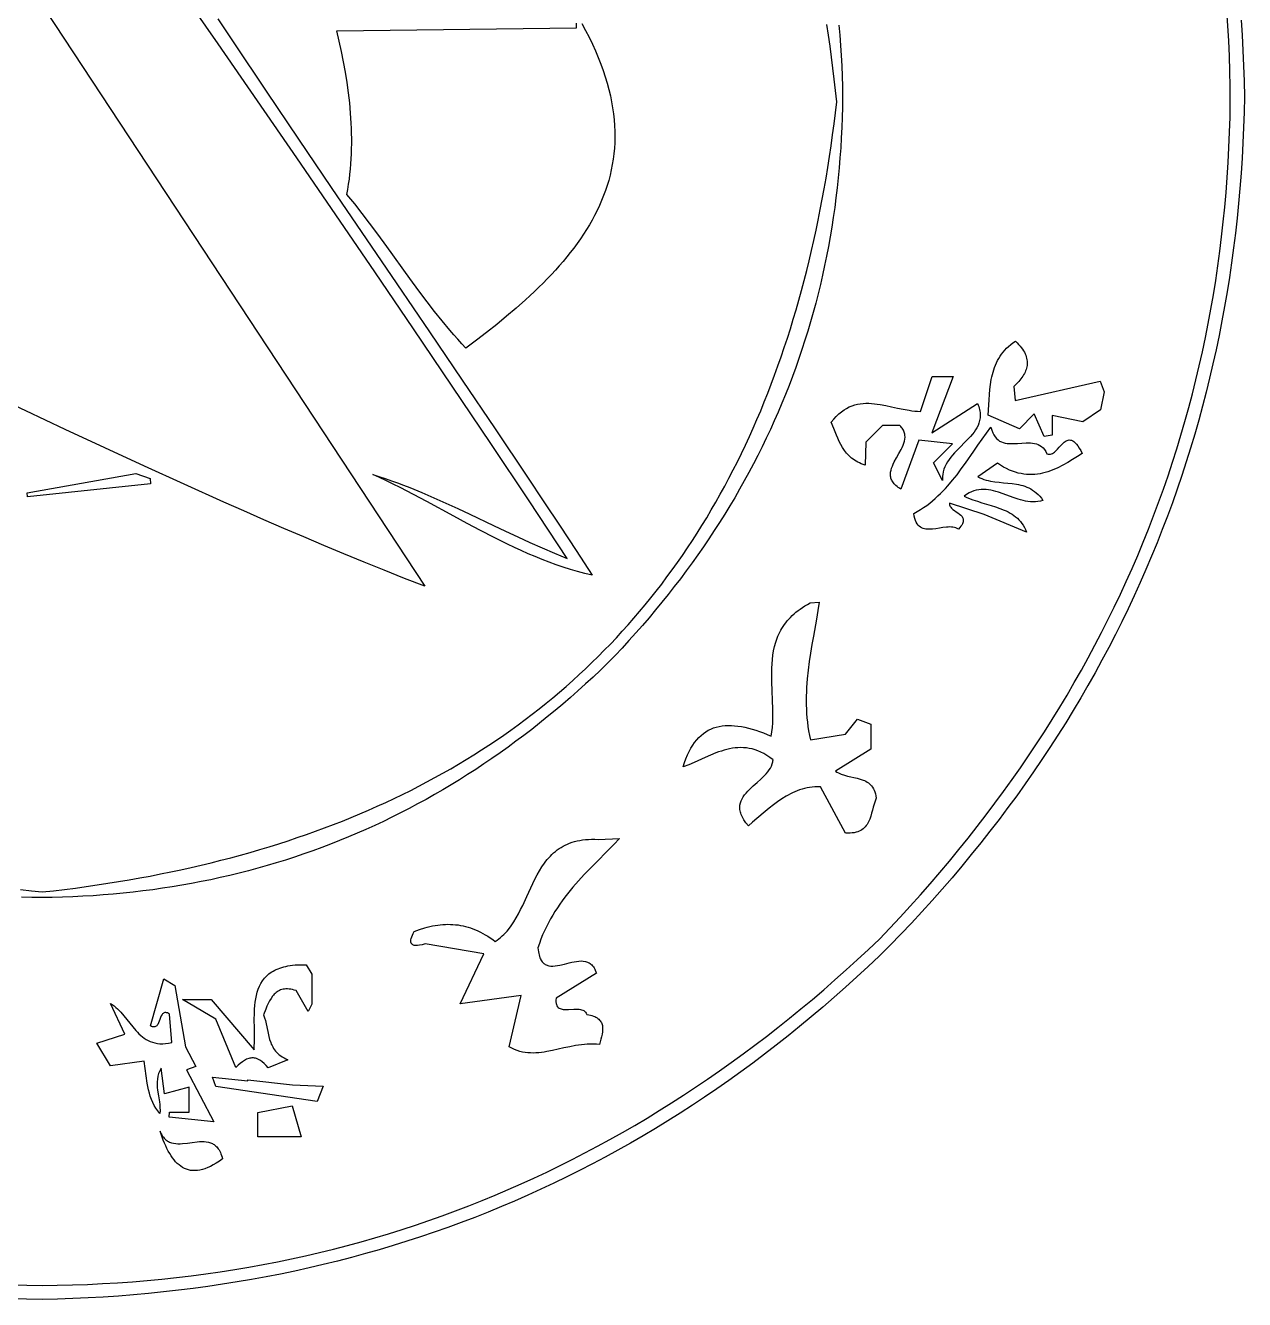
# Model space of a CAD drawing. Header units: metres. Extents: x 0 to 50, y -0.1 to 50.
# Drawn here: x 24.61 to 49.97, y -0.05 to 26.44 of the extents above; entities that cross this region are included whole.
import ezdxf

# ---------------------------------------------------------------- set-up
doc = ezdxf.new("R2010")
doc.units = ezdxf.units.M

msp = doc.modelspace()

# ---------------------------------------------------------------- linework, layer by layer
for points in [[(20.21224, 34.063352), (32.920104, 14.778537), (32.920104, 14.778537), (32.498139, 14.942919), (32.07724, 15.110023), (31.657352, 15.279711), (31.23842, 15.451845), (30.820387, 15.626285), (30.403198, 15.802892), (29.986798, 15.981529), (29.57113, 16.162056), (29.156138, 16.344334), (28.741768, 16.528224), (27.914669, 16.900288), (27.089386, 17.277136), (26.265474, 17.657659), (25.442488, 18.040746), (24.619981, 18.425288), (22.974625, 19.194293)], [(28.615328, 26.579569), (28.948732, 26.076913), (29.619349, 25.073399), (30.294245, 24.07164), (30.972462, 23.070871), (32.335025, 21.069227), (33.017453, 20.066816), (33.699369, 19.062324), (34.379812, 18.054981), (35.057825, 17.04402), (35.395621, 16.536942), (35.73245, 16.028673), (36.068192, 15.519115), (36.402728, 15.008172), (36.402728, 15.008172), (36.249627, 15.044588), (36.097894, 15.084772), (35.947461, 15.128533), (35.798256, 15.175682), (35.65021, 15.226031), (35.503253, 15.279389), (35.357316, 15.335567), (35.212327, 15.394375), (35.068218, 15.455625), (34.924919, 15.519126), (34.782359, 15.58469), (34.640469, 15.652126), (34.499179, 15.721246), (34.358418, 15.79186), (34.078208, 15.936811), (33.799278, 16.085465), (33.521071, 16.236306), (32.964585, 16.538485), (32.685189, 16.686792), (32.404277, 16.831224), (32.263079, 16.901513), (32.121292, 16.970265), (31.978848, 17.037291), (31.835675, 17.1024), (31.835675, 17.1024), (31.965524, 17.060928), (32.094614, 17.017686), (32.222999, 16.972766), (32.350731, 16.926263), (32.477864, 16.878268), (32.604453, 16.828875), (32.856207, 16.726265), (33.106424, 16.619177), (33.35553, 16.508353), (33.603954, 16.394536), (33.852125, 16.27847), (34.349418, 16.042563), (34.599397, 15.924209), (34.850835, 15.806579), (35.104161, 15.690415), (35.359802, 15.576461), (35.618188, 15.465461), (35.879746, 15.358157), (35.879746, 15.358157), (35.086797, 16.554002), (34.289794, 17.747512), (33.489026, 18.938884), (32.684787, 20.128315), (31.877366, 21.316002), (31.067056, 22.502142), (30.254148, 23.68693), (29.438932, 24.870564), (28.621702, 26.053241), (27.802747, 27.235156)], [(49.895161, 26.551177), (49.916363, 26.23484), (49.93416, 25.917079), (49.948555, 25.597896), (49.959547, 25.277292), (49.96714, 24.955267), (49.96714, 24.955267), (49.959807, 24.634445), (49.949045, 24.315065), (49.934855, 23.997125), (49.917236, 23.680625), (49.89619, 23.365565), (49.871717, 23.051944), (49.843817, 22.739763), (49.81249, 22.42902), (49.777737, 22.119715), (49.739558, 21.811849), (49.697953, 21.505421), (49.652923, 21.20043), (49.604468, 20.896876), (49.552588, 20.594759), (49.497283, 20.294079), (49.438555, 19.994834), (49.376403, 19.697026), (49.310827, 19.400653), (49.241828, 19.105715), (49.169407, 18.812212), (49.093563, 18.520143), (49.014297, 18.229509), (48.931609, 17.940308), (48.845499, 17.652541), (48.755969, 17.366207), (48.663017, 17.081306), (48.566645, 16.797838), (48.466853, 16.515801), (48.363641, 16.235197), (48.257009, 15.956024), (48.146958, 15.678282), (48.033488, 15.401971), (47.9166, 15.127091), (47.796293, 14.853641), (47.672568, 14.581621), (47.545426, 14.31103), (47.414866, 14.041868), (47.28089, 13.774136), (47.143496, 13.507832), (47.002687, 13.242956), (46.858461, 12.979508), (46.71082, 12.717488), (46.559763, 12.456895), (46.405291, 12.197729), (46.247405, 11.939989), (46.086104, 11.683676), (45.921389, 11.428788), (45.75326, 11.175327), (45.581718, 10.92329), (45.406763, 10.672678), (45.228394, 10.423491), (45.046614, 10.175729), (44.861421, 9.92939), (44.672816, 9.684475), (44.4808, 9.440983), (44.285373, 9.198914), (44.086535, 8.958267), (43.884286, 8.719043), (43.678627, 8.481241), (43.469558, 8.244861), (43.25708, 8.009902), (43.041192, 7.776364), (42.821896, 7.544246), (42.59919, 7.313549), (42.59919, 7.313549), (42.368726, 7.090357), (42.136819, 6.870623), (41.903472, 6.654345), (41.668684, 6.441521), (41.432455, 6.232152), (41.194787, 6.026234), (40.955679, 5.823768), (40.715132, 5.624751), (40.473147, 5.429183), (40.229723, 5.237063), (39.984861, 5.048389), (39.738561, 4.863161), (39.490824, 4.681376), (39.241651, 4.503033), (38.99104, 4.328133), (38.738994, 4.156672), (38.485512, 3.98865), (38.230595, 3.824067), (37.974242, 3.66292), (37.716456, 3.505208), (37.457234, 3.35093), (37.19658, 3.200086), (36.934491, 3.052673), (36.67097, 2.908691), (36.406016, 2.768138), (36.139629, 2.631013), (35.871811, 2.497316), (35.602561, 2.367043), (35.33188, 2.240196), (35.059769, 2.116771), (34.786226, 1.996769), (34.511254, 1.880188), (34.234852, 1.767026), (33.957021, 1.657283), (33.677761, 1.550957), (33.397073, 1.448047), (33.114956, 1.348552), (32.831412, 1.25247), (32.54644, 1.159801), (32.260042, 1.070543), (31.972216, 0.984694), (31.682965, 0.902255), (31.392288, 0.823223), (31.100185, 0.747598), (30.806657, 0.675377), (30.511704, 0.606561), (30.215327, 0.541147), (29.917527, 0.479135), (29.618302, 0.420523), (29.317655, 0.36531), (29.015584, 0.313495), (28.712091, 0.265076), (28.407177, 0.220053), (28.10084, 0.178424), (27.793082, 0.140188), (27.483904, 0.105344), (27.173304, 0.073891), (26.861285, 0.045827), (26.547846, 0.021151), (26.232987, -0.000138), (25.91671, -0.018042), (25.599014, -0.032561), (25.279899, -0.043696), (24.959367, -0.051449), (24.959367, -0.051449), (24.638241, -0.04486), (24.318573, -0.034799)], [(24.323528, 0.252715), (24.640249, 0.244518), (24.958456, 0.239848), (24.958456, 0.239848), (25.275458, 0.244233), (25.590978, 0.252187), (25.905019, 0.263704), (26.217585, 0.278776), (26.528677, 0.297398), (26.838299, 0.319562), (27.146452, 0.345262), (27.453141, 0.374492), (27.758367, 0.407244), (28.062133, 0.443513), (28.364442, 0.483291), (28.665297, 0.526572), (28.9647, 0.573349), (29.262654, 0.623616), (29.559161, 0.677367), (29.854225, 0.734593), (30.147848, 0.79529), (30.440032, 0.85945), (30.730781, 0.927066), (31.020097, 0.998133), (31.307983, 1.072643), (31.594441, 1.15059), (31.879475, 1.231967), (32.163086, 1.316768), (32.445278, 1.404985), (32.726054, 1.496614), (33.005415, 1.591645), (33.283365, 1.690074), (33.559906, 1.791894), (33.835041, 1.897097), (34.108773, 2.005678), (34.381105, 2.11763), (34.652038, 2.232945), (34.921577, 2.351619), (35.189723, 2.473643), (35.456479, 2.599011), (35.721848, 2.727717), (35.985832, 2.859754), (36.248435, 2.995115), (36.509659, 3.133794), (36.769506, 3.275784), (37.02798, 3.421079), (37.285083, 3.569672), (37.540817, 3.721557), (37.795186, 3.876726), (38.048193, 4.035173), (38.299839, 4.196892), (38.550127, 4.361875), (38.799061, 4.530117), (39.046643, 4.701611), (39.292875, 4.87635), (39.53776, 5.054327), (39.781302, 5.235536), (40.023502, 5.41997), (40.264364, 5.607623), (40.503889, 5.798488), (40.742082, 5.992559), (40.978943, 6.189828), (41.214477, 6.390289), (41.448686, 6.593936), (41.681573, 6.800762), (41.913139, 7.010761), (42.143389, 7.223925), (42.372324, 7.440248), (42.372324, 7.440248), (42.590245, 7.668487), (42.805006, 7.898061), (43.016601, 8.128974), (43.225022, 8.361228), (43.430264, 8.594826), (43.632319, 8.82977), (43.83118, 9.066063), (44.026842, 9.303707), (44.219297, 9.542706), (44.408539, 9.783063), (44.594561, 10.024778), (44.777357, 10.267856), (44.95692, 10.512299), (45.133243, 10.75811), (45.306319, 11.00529), (45.476143, 11.253844), (45.642706, 11.503774), (45.806004, 11.755081), (45.966028, 12.00777), (46.122773, 12.261842), (46.276231, 12.5173), (46.426396, 12.774148), (46.573262, 13.032387), (46.716821, 13.29202), (46.857068, 13.55305), (46.993995, 13.815479), (47.127596, 14.079311), (47.257864, 14.344547), (47.384792, 14.611191), (47.508374, 14.879245), (47.628604, 15.148712), (47.745474, 15.419595), (47.858978, 15.691895), (47.969109, 15.965617), (48.07586, 16.240762), (48.179226, 16.517333), (48.279199, 16.795332), (48.375773, 17.074763), (48.46894, 17.355629), (48.558695, 17.637931), (48.645031, 17.921672), (48.72794, 18.206856), (48.807417, 18.493484), (48.883455, 18.78156), (48.956047, 19.071085), (49.025186, 19.362064), (49.090867, 19.654497), (49.153081, 19.948389), (49.211823, 20.243742), (49.267085, 20.540558), (49.318862, 20.838839), (49.367147, 21.13859), (49.411932, 21.439812), (49.453211, 21.742507), (49.490979, 22.04668), (49.525227, 22.352331), (49.555949, 22.659465), (49.583139, 22.968083), (49.60679, 23.278189), (49.626896, 23.589784), (49.643449, 23.902872), (49.656443, 24.217456), (49.665872, 24.533537), (49.671728, 24.851119), (49.671728, 24.851119), (49.668688, 25.170073), (49.662065, 25.487547), (49.651864, 25.803542), (49.63809, 26.118061), (49.620749, 26.431107), (49.599847, 26.742683)], [(24.512334, 8.472315), (24.736871, 8.446292), (24.962949, 8.421816), (24.962949, 8.421816), (25.194543, 8.447866), (25.424516, 8.475507), (25.652868, 8.50474), (25.8796, 8.535567), (26.104711, 8.567986), (26.328202, 8.601999), (26.550072, 8.637607), (26.770323, 8.674809), (26.988955, 8.713606), (27.205966, 8.753998), (27.421358, 8.795987), (27.635131, 8.839572), (27.847285, 8.884754), (28.05782, 8.931533), (28.266736, 8.979911), (28.474033, 9.029887), (28.679712, 9.081461), (28.883772, 9.134635), (29.086215, 9.189409), (29.287039, 9.245783), (29.486246, 9.303757), (29.683834, 9.363333), (29.879806, 9.424511), (30.074159, 9.48729), (30.266896, 9.551672), (30.458016, 9.617658), (30.647518, 9.685246), (30.835404, 9.754439), (31.021674, 9.825236), (31.206326, 9.897638), (31.389363, 9.971645), (31.570784, 10.047259), (31.750588, 10.124478), (31.928777, 10.203305), (32.10535, 10.283738), (32.280307, 10.365779), (32.45365, 10.449429), (32.625377, 10.534687), (32.795489, 10.621554), (32.963986, 10.710031), (33.130869, 10.800118), (33.296137, 10.891816), (33.45979, 10.985124), (33.62183, 11.080044), (33.782255, 11.176576), (33.941067, 11.27472), (34.098264, 11.374477), (34.253849, 11.475848), (34.407819, 11.578832), (34.560177, 11.68343), (34.710921, 11.789644), (34.860052, 11.897472), (35.007571, 12.006916), (35.153477, 12.117976), (35.29777, 12.230653), (35.440452, 12.344947), (35.581521, 12.460859), (35.720977, 12.578388), (35.858823, 12.697536), (35.995056, 12.818303), (36.129678, 12.940689), (36.262688, 13.064695), (36.394088, 13.190322), (36.523876, 13.317569), (36.652053, 13.446438), (36.77862, 13.576928), (36.903576, 13.709041), (37.026922, 13.842776), (37.148657, 13.978135), (37.268782, 14.115117), (37.387297, 14.253723), (37.504203, 14.393954), (37.619499, 14.535809), (37.733185, 14.679291), (37.845262, 14.824398), (37.95573, 14.971131), (38.064589, 15.119492), (38.171839, 15.26948), (38.277481, 15.421095), (38.381513, 15.574339), (38.483938, 15.729212), (38.584754, 15.885714), (38.683962, 16.043846), (38.781563, 16.203608), (38.877555, 16.365), (38.97194, 16.528024), (39.064718, 16.692679), (39.155888, 16.858966), (39.245452, 17.026886), (39.333408, 17.196439), (39.419757, 17.367625), (39.5045, 17.540445), (39.587637, 17.714899), (39.669167, 17.890988), (39.749091, 18.068713), (39.827409, 18.248073), (39.904121, 18.42907), (39.979227, 18.611703), (40.052728, 18.795974), (40.124623, 18.981882), (40.194914, 19.169428), (40.263599, 19.358613), (40.330679, 19.549437), (40.396155, 19.7419), (40.460026, 19.936004), (40.522293, 20.131748), (40.582955, 20.329132), (40.642014, 20.528159), (40.699468, 20.728827), (40.755319, 20.931137), (40.809566, 21.13509), (40.862209, 21.340687), (40.913249, 21.547927), (40.962686, 21.756811), (41.01052, 21.96734), (41.056752, 22.179515), (41.10138, 22.393334), (41.144406, 22.6088), (41.18583, 22.825913), (41.225651, 23.044672), (41.263871, 23.265079), (41.300488, 23.487134), (41.335504, 23.710837), (41.368918, 23.936189), (41.400731, 24.16319), (41.430943, 24.391842), (41.459553, 24.622143), (41.486563, 24.854095), (41.486563, 24.854095), (41.461803, 25.088538), (41.435404, 25.321313), (41.407367, 25.552423), (41.377692, 25.781866), (41.346377, 26.009644), (41.313424, 26.235757), (41.278832, 26.460206)], [(41.532764, 26.443213), (41.550598, 26.233721), (41.566077, 26.023241), (41.579198, 25.811772), (41.589959, 25.599312), (41.59836, 25.38586), (41.604397, 25.171417), (41.60807, 24.955981), (41.60807, 24.955981), (41.604831, 24.741602), (41.59924, 24.528222), (41.591297, 24.315838), (41.581006, 24.10445), (41.568367, 23.894056), (41.553382, 23.684654), (41.536053, 23.476243), (41.516381, 23.268821), (41.494369, 23.062387), (41.470017, 22.856939), (41.443328, 22.652476), (41.414303, 22.448996), (41.382944, 22.246497), (41.349253, 22.044979), (41.31323, 21.844439), (41.274878, 21.644876), (41.234199, 21.446288), (41.191193, 21.248675), (41.145864, 21.052034), (41.098212, 20.856364), (41.048239, 20.661663), (40.995946, 20.46793), (40.941337, 20.275163), (40.884411, 20.08336), (40.825171, 19.892521), (40.763618, 19.702644), (40.699754, 19.513727), (40.633582, 19.325768), (40.565101, 19.138766), (40.494314, 18.95272), (40.421224, 18.767628), (40.34583, 18.583488), (40.268136, 18.400299), (40.188142, 18.21806), (40.105851, 18.036768), (40.021263, 17.856423), (39.934381, 17.677022), (39.845207, 17.498565), (39.753741, 17.321049), (39.659987, 17.144473), (39.563944, 16.968836), (39.465616, 16.794136), (39.365003, 16.620372), (39.262107, 16.447542), (39.156931, 16.275644), (39.049474, 16.104677), (38.939741, 15.934639), (38.827731, 15.765529), (38.713447, 15.597346), (38.59689, 15.430087), (38.478062, 15.263752), (38.356964, 15.098339), (38.233599, 14.933845), (38.107968, 14.77027), (37.980072, 14.607613), (37.849913, 14.445871), (37.717494, 14.285043), (37.582814, 14.125127), (37.445878, 13.966123), (37.306684, 13.808027), (37.165237, 13.65084), (37.021537, 13.494559), (36.875585, 13.339183), (36.727384, 13.184711), (36.727384, 13.184711), (36.573, 13.036471), (36.41771, 12.890481), (36.261512, 12.746744), (36.104405, 12.60526), (35.946389, 12.466031), (35.78746, 12.32906), (35.627618, 12.194348), (35.466861, 12.061896), (35.305188, 11.931706), (35.142597, 11.803781), (34.979086, 11.678121), (34.814655, 11.554729), (34.649301, 11.433607), (34.483024, 11.314755), (34.315821, 11.198176), (34.147691, 11.083871), (33.978632, 10.971843), (33.808644, 10.862093), (33.637724, 10.754622), (33.465872, 10.649433), (33.293085, 10.546527), (33.119362, 10.445906), (32.944702, 10.347571), (32.769102, 10.251525), (32.592563, 10.157769), (32.415081, 10.066305), (32.236656, 9.977134), (32.057286, 9.890258), (31.876969, 9.80568), (31.695705, 9.7234), (31.513491, 9.643421), (31.330326, 9.565744), (31.146208, 9.490371), (30.961137, 9.417303), (30.77511, 9.346543), (30.588126, 9.278092), (30.400184, 9.211952), (30.211282, 9.148125), (30.021418, 9.086612), (29.830591, 9.027415), (29.638799, 8.970535), (29.446042, 8.915976), (29.252317, 8.863737), (29.057623, 8.813822), (28.861959, 8.766231), (28.665322, 8.720967), (28.467712, 8.678031), (28.269127, 8.637425), (28.069565, 8.59915), (27.869025, 8.563209), (27.667506, 8.529604), (27.465006, 8.498334), (27.261523, 8.469404), (27.057056, 8.442814), (26.851603, 8.418566), (26.645163, 8.396662), (26.437735, 8.377103), (26.229317, 8.359891), (26.019907, 8.345029), (25.809504, 8.332517), (25.598106, 8.322358), (25.385712, 8.314553), (25.172321, 8.309104), (24.95793, 8.306012), (24.95793, 8.306012), (24.743797, 8.309664), (24.530638, 8.315617)], [(36.185414, 26.481742), (36.263829, 26.33647), (36.337136, 26.192977), (36.405403, 26.051239), (36.468698, 25.91123), (36.527092, 25.772925), (36.580652, 25.636299), (36.629447, 25.501327), (36.673547, 25.367985), (36.713021, 25.236246), (36.747936, 25.106087), (36.778363, 24.977481), (36.80437, 24.850404), (36.826026, 24.724831), (36.8434, 24.600738), (36.85656, 24.478097), (36.865577, 24.356886), (36.870517, 24.237078), (36.871452, 24.118649), (36.868448, 24.001574), (36.861576, 23.885827), (36.850904, 23.771383), (36.836501, 23.658219), (36.818436, 23.546307), (36.796778, 23.435624), (36.771595, 23.326145), (36.742957, 23.217843), (36.710933, 23.110695), (36.675591, 23.004675), (36.637001, 22.899759), (36.59523, 22.79592), (36.550349, 22.693135), (36.502426, 22.591378), (36.45153, 22.490623), (36.397729, 22.390847), (36.341094, 22.292024), (36.281692, 22.194128), (36.219592, 22.097136), (36.154864, 22.001021), (36.087576, 21.905759), (36.017798, 21.811324), (35.945597, 21.717693), (35.871044, 21.624839), (35.794206, 21.532737), (35.715153, 21.441363), (35.633954, 21.350692), (35.550678, 21.260698), (35.465393, 21.171357), (35.378168, 21.082642), (35.289073, 20.994531), (35.198176, 20.906996), (35.105546, 20.820014), (35.011252, 20.733559), (34.817947, 20.56213), (34.618813, 20.39251), (34.414401, 20.224497), (34.205262, 20.057893), (33.991948, 19.892495), (33.775009, 19.728105), (33.775009, 19.728105), (33.68926, 19.820236), (33.604823, 19.913536), (33.521623, 20.007938), (33.439581, 20.103374), (33.278666, 20.297085), (33.121463, 20.494136), (32.967357, 20.693995), (32.815733, 20.896129), (32.665974, 21.100004), (32.517467, 21.305089), (32.221743, 21.716753), (32.073295, 21.922267), (31.923638, 22.126859), (31.772154, 22.329995), (31.618229, 22.531144), (31.461248, 22.729771), (31.300594, 22.925345), (31.300594, 22.925345), (31.318823, 23.031204), (31.335093, 23.137003), (31.349438, 23.242749), (31.361896, 23.348453), (31.3725, 23.454122), (31.381286, 23.559764), (31.388291, 23.665389), (31.393548, 23.771005), (31.397095, 23.87662), (31.398965, 23.982242), (31.399194, 24.087882), (31.397818, 24.193546), (31.394872, 24.299243), (31.390392, 24.404983), (31.376969, 24.616622), (31.357834, 24.828532), (31.333268, 25.04078), (31.303554, 25.253435), (31.268977, 25.466564), (31.22982, 25.680237), (31.186364, 25.894522), (31.138894, 26.109485), (31.087693, 26.325197), (36.074608, 26.389761), (36.074638, 26.484805)], [(45.202444, 19.873579), (45.202444, 19.873579), (45.237335, 19.839556), (45.269323, 19.805925), (45.298464, 19.772676), (45.324817, 19.7398), (45.348441, 19.707289), (45.369392, 19.675132), (45.38773, 19.64332), (45.403511, 19.611846), (45.416794, 19.580698), (45.427637, 19.549869), (45.436098, 19.519349), (45.442235, 19.489129), (45.446106, 19.4592), (45.447768, 19.429553), (45.447281, 19.400178), (45.444701, 19.371066), (45.440087, 19.342209), (45.433497, 19.313596), (45.424988, 19.28522), (45.414619, 19.257071), (45.402448, 19.229139), (45.388533, 19.201415), (45.372931, 19.173891), (45.355701, 19.146557), (45.316587, 19.092424), (45.271656, 19.038941), (45.221371, 18.986036), (45.166196, 18.933636), (45.196783, 18.641631), (46.963698, 19.045971), (47.049791, 18.818999), (46.97356, 18.444773), (46.605695, 18.198852), (45.967266, 18.329387), (45.967266, 17.917993), (45.801696, 17.890227), (45.595591, 18.362205), (45.2853, 18.051914), (44.637723, 18.333649), (44.637723, 18.333649), (44.648178, 18.549227), (44.653757, 18.657063), (44.66082, 18.764412), (44.670304, 18.870888), (44.683146, 18.976102), (44.700283, 19.079667), (44.710755, 19.13071), (44.722653, 19.181196), (44.736093, 19.231075), (44.751192, 19.2803), (44.768069, 19.328821), (44.786839, 19.376592), (44.80762, 19.423562), (44.830529, 19.469684), (44.855684, 19.514909), (44.883201, 19.559188), (44.913198, 19.602474), (44.945791, 19.644718), (44.981099, 19.685871), (45.019237, 19.725884), (45.060324, 19.76471), (45.104476, 19.802301), (45.15181, 19.838606), (45.202444, 19.873579)], [(43.906781, 19.141823), (43.461002, 17.969935), (44.413603, 18.579968), (44.413603, 18.579968), (44.427283, 18.5468), (44.438954, 18.514352), (44.448676, 18.482602), (44.456506, 18.451527), (44.462504, 18.421105), (44.466729, 18.391313), (44.469238, 18.362129), (44.470092, 18.333531), (44.469349, 18.305497), (44.467067, 18.278003), (44.463305, 18.251029), (44.458122, 18.224551), (44.443729, 18.172995), (44.424358, 18.123157), (44.400478, 18.074858), (44.372559, 18.02792), (44.341073, 17.982164), (44.306488, 17.937412), (44.269276, 17.893484), (44.229905, 17.850202), (44.146572, 17.764863), (44.06025, 17.679964), (43.974699, 17.594078), (43.933388, 17.550317), (43.893681, 17.505773), (43.856047, 17.460268), (43.820957, 17.413623), (43.78888, 17.365658), (43.760287, 17.316196), (43.735649, 17.265058), (43.715434, 17.212065), (43.700114, 17.157039), (43.690159, 17.0998), (43.687339, 17.070295), (43.686038, 17.040171), (43.686312, 17.009404), (43.688221, 16.977972), (43.501858, 17.346608), (43.894119, 17.738869), (43.19522, 17.817383), (42.820789, 16.796444), (42.820789, 16.796444), (42.79151, 16.814708), (42.764671, 16.83317), (42.7402, 16.851824), (42.718022, 16.870664), (42.698063, 16.889685), (42.680251, 16.908879), (42.664511, 16.928243), (42.650769, 16.947769), (42.638953, 16.967453), (42.628987, 16.987287), (42.6208, 17.007267), (42.614316, 17.027387), (42.609462, 17.04764), (42.606165, 17.068021), (42.603946, 17.109144), (42.60707, 17.150708), (42.614946, 17.192667), (42.626985, 17.234975), (42.642599, 17.277584), (42.661197, 17.320449), (42.682191, 17.363522), (42.729006, 17.450107), (42.778329, 17.536967), (42.825446, 17.623728), (42.846703, 17.666956), (42.86564, 17.710019), (42.881668, 17.752871), (42.894197, 17.795466), (42.902638, 17.837756), (42.906402, 17.879695), (42.904898, 17.921237), (42.901987, 17.941844), (42.897539, 17.962335), (42.891479, 17.982703), (42.883734, 18.002942), (42.87423, 18.023047), (42.862893, 18.043012), (42.849651, 18.062831), (42.834428, 18.082498), (42.817153, 18.102007), (42.79775, 18.121353), (42.438382, 18.121791), (42.091804, 17.775213), (42.079183, 17.296262), (42.079183, 17.296262), (42.037423, 17.309816), (41.997633, 17.324897), (41.959742, 17.341445), (41.923681, 17.3594), (41.889378, 17.3787), (41.856764, 17.399288), (41.825767, 17.421101), (41.796319, 17.444081), (41.768348, 17.468167), (41.741784, 17.493299), (41.716556, 17.519417), (41.692595, 17.546461), (41.648191, 17.603086), (41.608009, 17.662694), (41.571484, 17.724805), (41.538056, 17.788937), (41.507162, 17.85461), (41.478237, 17.921344), (41.42405, 18.05607), (41.370991, 18.189271), (41.370991, 18.189271), (41.422944, 18.253178), (41.475588, 18.310343), (41.528892, 18.361073), (41.582827, 18.405674), (41.637364, 18.444455), (41.692473, 18.477722), (41.748123, 18.505784), (41.804286, 18.528947), (41.860932, 18.547519), (41.91803, 18.561807), (41.975552, 18.572119), (42.033467, 18.578761), (42.091746, 18.582042), (42.150359, 18.582268), (42.209276, 18.579746), (42.268468, 18.574785), (42.327905, 18.567692), (42.387558, 18.558773), (42.507389, 18.53669), (42.627725, 18.510995), (42.748328, 18.484146), (42.868961, 18.458602), (42.989385, 18.436822), (43.049445, 18.428112), (43.109363, 18.421264), (43.169111, 18.416588), (43.228658, 18.414389), (43.467431, 19.141823), (43.906781, 19.141823)], [(46.591354, 17.540701), (46.591354, 17.540701), (46.491118, 17.475941), (46.390587, 17.41271), (46.28954, 17.352169), (46.187757, 17.295478), (46.085017, 17.243798), (46.03322, 17.220199), (45.981101, 17.198288), (45.928632, 17.178209), (45.875786, 17.160108), (45.822536, 17.14413), (45.768854, 17.130419), (45.714712, 17.119121), (45.660083, 17.110381), (45.604939, 17.104344), (45.549254, 17.101154), (45.492998, 17.100957), (45.436145, 17.103898), (45.378667, 17.110122), (45.320536, 17.119774), (45.261726, 17.132999), (45.202208, 17.149942), (45.141955, 17.170747), (45.080939, 17.195561), (45.019133, 17.224527), (44.956509, 17.257792), (44.89304, 17.295499), (44.828698, 17.337795), (44.419224, 17.053723), (44.419224, 17.053723), (44.461511, 17.033492), (44.504401, 17.015849), (44.547833, 17.000568), (44.59175, 16.98742), (44.63609, 16.976179), (44.680794, 16.966619), (44.771056, 16.951629), (44.862057, 16.940636), (44.953321, 16.931822), (45.044369, 16.923373), (45.134723, 16.913471), (45.223907, 16.900301), (45.267911, 16.891923), (45.311442, 16.882047), (45.354443, 16.870446), (45.396852, 16.856892), (45.43861, 16.84116), (45.479657, 16.823022), (45.519934, 16.80225), (45.559381, 16.778619), (45.597938, 16.7519), (45.635546, 16.721867), (45.672145, 16.688293), (45.707675, 16.650951), (45.742076, 16.609614), (45.775289, 16.564055), (45.775289, 16.564055), (45.723206, 16.549601), (45.671193, 16.539905), (45.619247, 16.534604), (45.567367, 16.533332), (45.515552, 16.535725), (45.463801, 16.541417), (45.412111, 16.550044), (45.360483, 16.56124), (45.308913, 16.574641), (45.257402, 16.589882), (45.154549, 16.624423), (44.949478, 16.699526), (44.84724, 16.734249), (44.79619, 16.749626), (44.745184, 16.763194), (44.694222, 16.774587), (44.643301, 16.783441), (44.592421, 16.789391), (44.54158, 16.792072), (44.490776, 16.791119), (44.440009, 16.786166), (44.389276, 16.77685), (44.338577, 16.762805), (44.287911, 16.743666), (44.237275, 16.719068), (44.186669, 16.688647), (44.13609, 16.652037), (44.13609, 16.652037), (44.180594, 16.631113), (44.225832, 16.611594), (44.318117, 16.576146), (44.412157, 16.544446), (44.507162, 16.515247), (44.696911, 16.459364), (44.790076, 16.430186), (44.88105, 16.398521), (44.969043, 16.363122), (45.011675, 16.343633), (45.053266, 16.322742), (45.093717, 16.300295), (45.13293, 16.276135), (45.170805, 16.250106), (45.207244, 16.222053), (45.242149, 16.191819), (45.275421, 16.159248), (45.306961, 16.124186), (45.336671, 16.086475), (45.364451, 16.045961), (45.390204, 16.002487), (45.413831, 15.955896), (45.435232, 15.906035), (44.551739, 16.273221), (43.828023, 16.506443), (43.828023, 16.506443), (43.828992, 16.486958), (43.832696, 16.468652), (43.838894, 16.451424), (43.847345, 16.435174), (43.857809, 16.419799), (43.870045, 16.4052), (43.898867, 16.377924), (43.931887, 16.352538), (43.967177, 16.328236), (44.00281, 16.30421), (44.036861, 16.279653), (44.067402, 16.253758), (44.080755, 16.240056), (44.092508, 16.225718), (44.10242, 16.210641), (44.110251, 16.194726), (44.115759, 16.17787), (44.118705, 16.159974), (44.118846, 16.140936), (44.115943, 16.120656), (44.109754, 16.099032), (44.100039, 16.075964), (44.086557, 16.051351), (44.069067, 16.025092), (44.047328, 15.997085), (44.021099, 15.967231), (44.021099, 15.967231), (43.993587, 15.982073), (43.964529, 15.993461), (43.934069, 16.001711), (43.90235, 16.007138), (43.869518, 16.010055), (43.835716, 16.010778), (43.801089, 16.009622), (43.765779, 16.0069), (43.693691, 15.998021), (43.620605, 15.986658), (43.547672, 15.975328), (43.476045, 15.966549), (43.441081, 15.963903), (43.406877, 15.962839), (43.373574, 15.963671), (43.341319, 15.966714), (43.310254, 15.972283), (43.280524, 15.980693), (43.252273, 15.992257), (43.225644, 16.007292), (43.200783, 16.026111), (43.177833, 16.049029), (43.156937, 16.076361), (43.138241, 16.108421), (43.121887, 16.145525), (43.108021, 16.187986), (43.096786, 16.23612), (43.088325, 16.290241), (43.088325, 16.290241), (43.159214, 16.330486), (43.227609, 16.372407), (43.293627, 16.415941), (43.357382, 16.46102), (43.418991, 16.507581), (43.478567, 16.555557), (43.536226, 16.604882), (43.592083, 16.655492), (43.646253, 16.707322), (43.698851, 16.760304), (43.749993, 16.814375), (43.799793, 16.869469), (43.89583, 16.982463), (43.987881, 17.098762), (44.076869, 17.217844), (44.163714, 17.339184), (44.334659, 17.586546), (44.4206, 17.711521), (44.508083, 17.83666), (44.598026, 17.96144), (44.691353, 18.085338), (44.691353, 18.085338), (44.708613, 18.023985), (44.729162, 17.970222), (44.752795, 17.923577), (44.779307, 17.883574), (44.808493, 17.849738), (44.840147, 17.821595), (44.874066, 17.798671), (44.910045, 17.780491), (44.947877, 17.76658), (44.98736, 17.756464), (45.028286, 17.749669), (45.070453, 17.745719), (45.113654, 17.744141), (45.157686, 17.74446), (45.247419, 17.74889), (45.338013, 17.755213), (45.42783, 17.759634), (45.471934, 17.759944), (45.515229, 17.758354), (45.55751, 17.754391), (45.598572, 17.74758), (45.63821, 17.737445), (45.67622, 17.723514), (45.712396, 17.70531), (45.746533, 17.682359), (45.778427, 17.654188), (45.807873, 17.620321), (45.834666, 17.580284), (45.8586, 17.533603), (45.8586, 17.533603), (45.882716, 17.526255), (45.90612, 17.52376), (45.928876, 17.525682), (45.951046, 17.531585), (45.972694, 17.541031), (45.993884, 17.553585), (46.014679, 17.56881), (46.035142, 17.586269), (46.075326, 17.626144), (46.114942, 17.669719), (46.154498, 17.713502), (46.194499, 17.754), (46.214825, 17.771926), (46.235453, 17.787721), (46.256445, 17.80095), (46.277866, 17.811174), (46.299778, 17.817959), (46.322244, 17.820867), (46.345329, 17.819462), (46.369095, 17.813307), (46.393606, 17.801966), (46.418925, 17.785002), (46.445115, 17.761979), (46.47224, 17.732461), (46.500363, 17.696011), (46.529548, 17.652191), (46.559857, 17.600567), (46.591354, 17.540701)], [(27.211747, 16.905402), (24.657969, 16.639052), (24.647164, 16.722966), (26.911677, 17.12059), (27.208244, 17.018673), (27.211747, 16.905402)], [(41.120627, 14.450639), (41.120627, 14.450639), (41.093329, 14.273841), (41.063839, 14.097105), (41.00198, 13.743509), (40.971461, 13.566497), (40.942449, 13.38924), (40.915869, 13.211663), (40.892645, 13.033688), (40.873703, 12.855239), (40.859968, 12.676241), (40.855342, 12.586511), (40.852364, 12.496615), (40.85115, 12.406544), (40.851817, 12.316287), (40.854478, 12.225836), (40.85925, 12.13518), (40.866249, 12.04431), (40.87559, 11.953217), (40.887388, 11.861891), (40.901761, 11.770322), (40.918822, 11.678501), (40.938687, 11.586419), (41.665901, 11.702902), (41.918466, 12.012294), (42.19379, 11.907861), (42.19379, 11.393474), (41.462515, 10.93139), (41.462515, 10.93139), (41.490931, 10.913019), (41.520327, 10.896656), (41.550592, 10.882107), (41.581616, 10.869176), (41.645496, 10.84739), (41.711081, 10.829737), (41.777488, 10.814659), (41.843828, 10.800595), (41.909218, 10.785986), (41.972772, 10.769272), (42.033604, 10.748893), (42.062722, 10.736842), (42.090828, 10.72329), (42.11781, 10.708042), (42.143559, 10.690903), (42.167963, 10.671678), (42.190912, 10.650172), (42.212295, 10.62619), (42.232001, 10.599537), (42.24992, 10.570019), (42.26594, 10.53744), (42.279952, 10.501605), (42.291844, 10.462319), (42.301507, 10.419388), (42.308828, 10.372616), (42.308828, 10.372616), (42.28522, 10.313199), (42.264875, 10.251234), (42.246626, 10.187668), (42.229307, 10.12345), (42.211751, 10.059529), (42.192793, 9.996853), (42.171265, 9.936372), (42.146001, 9.879033), (42.131603, 9.851838), (42.115834, 9.825784), (42.098548, 9.800991), (42.079599, 9.777576), (42.058841, 9.755658), (42.036128, 9.735355), (42.011315, 9.716787), (41.984255, 9.700072), (41.954803, 9.685327), (41.922814, 9.672673), (41.888141, 9.662227), (41.850638, 9.654109), (41.81016, 9.648435), (41.76656, 9.645326), (41.719694, 9.6449), (41.669415, 9.647275), (41.150381, 10.606668), (41.150381, 10.606668), (41.09142, 10.607134), (41.033887, 10.605023), (40.977717, 10.600427), (40.922844, 10.593439), (40.869203, 10.584149), (40.816729, 10.572652), (40.765355, 10.559038), (40.715018, 10.543401), (40.665651, 10.525831), (40.617189, 10.506422), (40.569567, 10.485266), (40.52272, 10.462454), (40.476581, 10.438079), (40.431087, 10.412233), (40.341767, 10.356498), (40.254239, 10.295985), (40.167979, 10.231432), (40.082464, 10.163577), (39.997171, 10.093156), (39.825162, 9.94757), (39.7374, 9.87388), (39.64777, 9.800574), (39.64777, 9.800574), (39.597019, 9.862122), (39.555534, 9.921097), (39.538112, 9.949661), (39.52282, 9.977634), (39.509597, 10.005032), (39.498381, 10.031871), (39.48911, 10.05817), (39.481722, 10.083945), (39.476154, 10.109213), (39.472346, 10.133992), (39.470234, 10.158298), (39.469758, 10.182149), (39.470854, 10.205562), (39.473462, 10.228554), (39.482963, 10.273344), (39.497765, 10.316654), (39.517372, 10.358622), (39.541289, 10.399385), (39.56902, 10.43908), (39.600069, 10.477844), (39.633941, 10.515813), (39.670139, 10.553125), (39.747534, 10.626324), (39.828288, 10.698535), (39.908436, 10.770855), (39.947044, 10.807397), (39.984013, 10.844377), (40.018848, 10.881932), (40.051053, 10.920198), (40.080132, 10.959312), (40.10559, 10.999412), (40.126931, 11.040634), (40.143659, 11.083115), (40.155279, 11.126992), (40.159019, 11.149497), (40.161296, 11.172402), (40.161296, 11.172402), (40.097415, 11.220054), (40.034189, 11.262068), (39.971588, 11.298671), (39.90958, 11.330088), (39.848136, 11.356545), (39.787227, 11.378269), (39.726821, 11.395486), (39.666888, 11.408421), (39.6074, 11.417301), (39.548325, 11.422353), (39.489633, 11.423801), (39.431294, 11.421873), (39.373279, 11.416794), (39.315556, 11.40879), (39.258097, 11.398088), (39.20087, 11.384914), (39.143846, 11.369493), (39.086995, 11.352052), (39.030286, 11.332818), (38.97369, 11.312015), (38.860714, 11.266611), (38.747827, 11.217648), (38.521353, 11.116284), (38.407286, 11.067501), (38.292343, 11.022394), (38.292343, 11.022394), (38.320219, 11.110739), (38.350229, 11.193795), (38.382348, 11.271649), (38.416554, 11.344389), (38.452823, 11.412105), (38.491131, 11.474884), (38.531455, 11.532813), (38.573771, 11.585982), (38.618055, 11.634478), (38.664284, 11.67839), (38.712434, 11.717805), (38.762482, 11.752812), (38.814404, 11.783499), (38.868176, 11.809954), (38.923775, 11.832266), (38.981177, 11.850521), (39.040359, 11.864809), (39.101296, 11.875217), (39.163966, 11.881835), (39.228345, 11.884748), (39.294409, 11.884047), (39.362135, 11.879819), (39.431498, 11.872153), (39.502476, 11.861135), (39.575045, 11.846855), (39.64918, 11.829401), (39.72486, 11.80886), (39.802059, 11.785322), (39.880754, 11.758873), (39.960922, 11.729602), (40.04254, 11.697598), (40.125583, 11.662948), (40.125583, 11.662948), (40.139215, 11.753616), (40.149035, 11.845345), (40.1555, 11.938001), (40.159064, 12.031452), (40.160184, 12.125565), (40.159315, 12.220208), (40.153432, 12.41055), (40.145062, 12.601416), (40.137849, 12.791744), (40.135816, 12.886374), (40.135439, 12.980471), (40.137174, 13.073902), (40.141477, 13.166534), (40.148804, 13.258236), (40.159609, 13.348873), (40.174349, 13.438313), (40.193479, 13.526423), (40.217456, 13.613071), (40.246734, 13.698124), (40.263504, 13.74001), (40.28177, 13.781448), (40.301589, 13.822421), (40.323018, 13.862912), (40.346115, 13.902904), (40.370936, 13.942382), (40.397538, 13.981328), (40.425977, 14.019725), (40.456312, 14.057558), (40.488599, 14.094809), (40.522895, 14.131463), (40.559257, 14.167501), (40.597741, 14.202909), (40.638405, 14.237669), (40.681306, 14.271764), (40.726501, 14.305178), (40.774047, 14.337895), (40.824, 14.369898), (40.876417, 14.401169), (40.931357, 14.431694), (41.120627, 14.450639)], [(36.967063, 9.535413), (36.967063, 9.535413), (36.847824, 9.410514), (36.726443, 9.286341), (36.480607, 9.037557), (36.357828, 8.911638), (36.23626, 8.78383), (36.11674, 8.653479), (36.000107, 8.519931), (35.943135, 8.451754), (35.887199, 8.382532), (35.832403, 8.312184), (35.778854, 8.240629), (35.726654, 8.167783), (35.67591, 8.093567), (35.626725, 8.017897), (35.579205, 7.940693), (35.533454, 7.861872), (35.489578, 7.781353), (35.44768, 7.699054), (35.407867, 7.614894), (35.370241, 7.52879), (35.334909, 7.440661), (35.301975, 7.350425), (35.271543, 7.258001), (35.271543, 7.258001), (35.275537, 7.217609), (35.280743, 7.180001), (35.287124, 7.145091), (35.294645, 7.112794), (35.303271, 7.083026), (35.312966, 7.0557), (35.323694, 7.030732), (35.335421, 7.008036), (35.348109, 6.987527), (35.361725, 6.969119), (35.376232, 6.952729), (35.391595, 6.938269), (35.407779, 6.925655), (35.424747, 6.914802), (35.442464, 6.905625), (35.460895, 6.898038), (35.480004, 6.891956), (35.499756, 6.887293), (35.541045, 6.881886), (35.584479, 6.881136), (35.629771, 6.884359), (35.67664, 6.890874), (35.724799, 6.899999), (35.823853, 6.92335), (35.924659, 6.948958), (35.975009, 6.960902), (36.024943, 6.971365), (36.074179, 6.979663), (36.122431, 6.985115), (36.169415, 6.987039), (36.214847, 6.984754), (36.258442, 6.977576), (36.279462, 6.971939), (36.299917, 6.964824), (36.31977, 6.956144), (36.338986, 6.945815), (36.35753, 6.933752), (36.375366, 6.919869), (36.392459, 6.904081), (36.408773, 6.886303), (36.424272, 6.866449), (36.438921, 6.844435), (36.452685, 6.820174), (36.465527, 6.793582), (36.477413, 6.764574), (36.488306, 6.733063), (35.64839, 6.21415), (35.64839, 6.21415), (35.645937, 6.173582), (35.646861, 6.13779), (35.650969, 6.106491), (35.658067, 6.079402), (35.667964, 6.056238), (35.680466, 6.036716), (35.69538, 6.020552), (35.712515, 6.007463), (35.731678, 5.997164), (35.752675, 5.989373), (35.775314, 5.983805), (35.799402, 5.980177), (35.824747, 5.978204), (35.851156, 5.977604), (35.906396, 5.979385), (36.021163, 5.986931), (36.077608, 5.988157), (36.104922, 5.98714), (36.131372, 5.984657), (36.156767, 5.980427), (36.180914, 5.974164), (36.20362, 5.965585), (36.224691, 5.954406), (36.243937, 5.940344), (36.261163, 5.923114), (36.276178, 5.902434), (36.288788, 5.878019), (36.288788, 5.878019), (36.32712, 5.870369), (36.362609, 5.861711), (36.395345, 5.85207), (36.425417, 5.841467), (36.452917, 5.829927), (36.477932, 5.817473), (36.500554, 5.804128), (36.520873, 5.789915), (36.538978, 5.774857), (36.554959, 5.758979), (36.568905, 5.742302), (36.580908, 5.724851), (36.591057, 5.706648), (36.599441, 5.687717), (36.606151, 5.668081), (36.611276, 5.647764), (36.614907, 5.626788), (36.617133, 5.605177), (36.61773, 5.560143), (36.613787, 5.512848), (36.606023, 5.463478), (36.595158, 5.412218), (36.581909, 5.359256), (36.551141, 5.248967), (36.551141, 5.248967), (36.487546, 5.255168), (36.424345, 5.258336), (36.361529, 5.258726), (36.299091, 5.256591), (36.237023, 5.252184), (36.175316, 5.24576), (36.113963, 5.237572), (36.052955, 5.227875), (35.931944, 5.204965), (35.812219, 5.17906), (35.576369, 5.126389), (35.460116, 5.103681), (35.402379, 5.094123), (35.344892, 5.0861), (35.287645, 5.079867), (35.230632, 5.075675), (35.173844, 5.073781), (35.117273, 5.074437), (35.060912, 5.077897), (35.004751, 5.084415), (34.948783, 5.094244), (34.893, 5.107639), (34.837394, 5.124853), (34.781958, 5.146141), (34.726682, 5.171754), (34.671559, 5.201949), (34.921836, 6.270308), (33.65547, 6.094423), (34.147004, 7.132999), (32.923139, 7.340715), (32.923139, 7.340715), (32.863341, 7.324501), (32.811159, 7.313847), (32.766266, 7.308491), (32.728334, 7.308168), (32.697036, 7.312617), (32.683773, 7.316548), (32.672046, 7.321574), (32.661814, 7.32766), (32.653036, 7.334775), (32.645671, 7.342885), (32.639679, 7.351958), (32.635018, 7.36196), (32.631648, 7.372859), (32.628615, 7.397216), (32.630255, 7.424764), (32.636239, 7.455242), (32.646241, 7.488386), (32.659933, 7.523932), (32.676989, 7.561618), (32.697081, 7.601181), (32.697081, 7.601181), (32.807532, 7.641995), (32.91705, 7.676595), (32.971475, 7.6915), (33.025687, 7.704774), (33.079692, 7.716392), (33.133497, 7.726327), (33.187107, 7.734554), (33.24053, 7.741047), (33.293773, 7.74578), (33.346841, 7.748728), (33.399741, 7.749864), (33.45248, 7.749163), (33.505065, 7.7466), (33.557501, 7.742148), (33.609796, 7.735781), (33.661956, 7.727474), (33.713987, 7.717201), (33.765896, 7.704937), (33.81769, 7.690655), (33.869376, 7.674329), (33.920958, 7.655935), (33.972446, 7.635445), (34.023844, 7.612835), (34.075159, 7.588079), (34.126398, 7.56115), (34.177568, 7.532024), (34.228675, 7.500673), (34.279725, 7.467073), (34.330726, 7.431198), (34.381683, 7.393022), (34.381683, 7.393022), (34.421251, 7.419441), (34.459285, 7.447425), (34.495849, 7.476906), (34.531009, 7.507821), (34.564829, 7.540104), (34.597374, 7.573689), (34.628709, 7.608512), (34.658898, 7.644506), (34.716101, 7.719748), (34.769501, 7.798894), (34.819618, 7.881421), (34.86697, 7.966806), (34.912075, 8.054526), (34.955454, 8.14406), (35.039105, 8.326475), (35.122074, 8.50987), (35.164601, 8.600629), (35.208513, 8.690065), (35.25433, 8.777656), (35.302571, 8.862879), (35.353755, 8.945211), (35.408401, 9.02413), (35.437184, 9.062147), (35.467027, 9.099114), (35.497995, 9.134966), (35.530152, 9.169639), (35.563565, 9.203066), (35.598296, 9.235183), (35.634412, 9.265924), (35.671977, 9.295223), (35.711056, 9.323017), (35.751714, 9.349238), (35.794016, 9.373822), (35.838026, 9.396703), (35.88381, 9.417817), (35.931432, 9.437097), (35.980957, 9.454479), (36.03245, 9.469898), (36.085976, 9.483287), (36.1416, 9.494581), (36.199387, 9.503716), (36.2594, 9.510625), (36.321707, 9.515245), (36.38637, 9.517508), (36.453456, 9.51735), (36.523028, 9.514706), (36.967063, 9.535413)], [(30.495537, 5.938264), (30.243562, 6.371171), (30.243562, 6.371171), (30.204174, 6.383457), (30.166505, 6.39307), (30.130499, 6.400096), (30.096103, 6.404622), (30.063263, 6.406736), (30.031924, 6.406522), (30.002031, 6.404067), (29.973532, 6.399459), (29.94637, 6.392783), (29.920493, 6.384127), (29.895846, 6.373576), (29.872375, 6.361216), (29.850025, 6.347136), (29.828743, 6.33142), (29.808473, 6.314156), (29.789162, 6.295429), (29.770756, 6.275327), (29.7532, 6.253936), (29.720422, 6.207633), (29.690395, 6.157211), (29.662684, 6.103362), (29.636856, 6.046779), (29.612476, 5.988153), (29.566327, 5.867539), (29.566327, 5.867539), (29.586731, 5.808467), (29.603666, 5.746826), (29.618192, 5.683187), (29.631371, 5.61812), (29.657931, 5.485983), (29.673433, 5.420055), (29.691832, 5.354981), (29.714188, 5.291331), (29.727182, 5.260218), (29.741563, 5.229676), (29.757464, 5.199774), (29.775017, 5.170586), (29.794355, 5.142181), (29.815611, 5.114632), (29.838918, 5.088009), (29.864407, 5.062384), (29.892212, 5.037829), (29.922466, 5.014414), (29.9553, 4.99221), (29.990847, 4.97129), (30.029241, 4.951724), (30.070613, 4.933584), (29.658675, 4.767815), (29.658675, 4.767815), (29.618809, 4.815377), (29.579073, 4.856602), (29.539386, 4.891498), (29.499662, 4.92007), (29.45982, 4.942323), (29.419775, 4.958263), (29.39965, 4.963867), (29.379444, 4.967896), (29.359145, 4.970349), (29.338744, 4.971227), (29.31823, 4.970532), (29.297592, 4.968263), (29.27682, 4.964422), (29.255903, 4.959009), (29.213596, 4.943471), (29.170586, 4.921654), (29.126789, 4.893564), (29.082124, 4.859207), (29.036506, 4.818589), (28.989851, 4.771715), (28.574656, 5.774777), (27.880342, 6.189619), (28.477642, 6.189619), (29.369456, 5.138422), (29.369456, 5.138422), (29.372846, 5.214419), (29.374706, 5.291321), (29.375231, 5.446949), (29.373822, 5.603517), (29.373266, 5.759233), (29.376353, 5.912308), (29.380135, 5.987296), (29.385874, 6.060952), (29.393918, 6.133052), (29.404616, 6.203374), (29.418317, 6.271692), (29.435369, 6.337783), (29.456121, 6.401424), (29.480923, 6.46239), (29.510121, 6.520458), (29.544066, 6.575404), (29.562927, 6.601637), (29.583106, 6.627004), (29.604645, 6.65148), (29.627589, 6.675035), (29.651981, 6.697642), (29.677864, 6.719272), (29.705282, 6.739899), (29.73428, 6.759493), (29.764899, 6.778026), (29.797185, 6.795472), (29.83118, 6.811801), (29.866928, 6.826986), (29.904473, 6.840999), (29.943858, 6.853812), (29.985127, 6.865397), (30.028324, 6.875726), (30.073491, 6.884771), (30.120673, 6.892503), (30.169913, 6.898896), (30.221255, 6.903921), (30.274743, 6.90755), (30.330419, 6.909755), (30.448512, 6.909782), (30.567401, 6.716255), (30.567401, 6.087633), (30.495537, 5.938264)], [(27.491691, 6.617442), (27.720623, 6.480083), (27.94259, 5.202335), (28.159098, 4.796383), (27.962939, 4.725766), (28.528896, 3.646182), (27.59934, 3.738476), (27.609811, 3.843944), (28.017755, 3.843944), (28.017755, 4.361264), (27.507826, 4.228239), (27.43676, 4.761817), (27.43676, 4.761817), (27.420253, 4.733133), (27.405822, 4.704443), (27.39336, 4.675744), (27.382761, 4.64703), (27.373919, 4.618296), (27.366726, 4.589537), (27.356864, 4.531925), (27.352324, 4.474155), (27.352254, 4.416186), (27.355801, 4.357978), (27.362114, 4.299493), (27.379629, 4.181531), (27.397984, 4.06198), (27.405347, 4.001511), (27.410364, 3.940525), (27.412184, 3.878983), (27.409953, 3.816846), (27.409953, 3.816846), (27.364975, 3.870685), (27.325224, 3.926945), (27.290285, 3.985512), (27.259744, 4.046267), (27.233187, 4.109096), (27.210199, 4.17388), (27.190366, 4.240503), (27.173273, 4.30885), (27.158506, 4.378802), (27.145651, 4.450245), (27.124019, 4.597132), (27.085459, 4.903651), (26.380011, 4.805088), (26.09525, 5.281689), (26.678652, 5.462528), (26.380376, 6.106102), (26.380376, 6.106102), (26.420242, 6.080593), (26.458379, 6.052634), (26.49496, 6.02247), (26.530159, 5.990344), (26.564148, 5.956503), (26.597102, 5.921192), (26.660595, 5.847137), (26.722024, 5.770138), (26.782773, 5.692157), (26.844229, 5.615152), (26.907778, 5.541084), (26.94077, 5.505763), (26.974804, 5.471911), (27.010055, 5.439773), (27.046695, 5.409595), (27.084898, 5.381619), (27.124836, 5.356093), (27.166683, 5.333261), (27.210612, 5.313367), (27.256797, 5.296657), (27.30541, 5.283376), (27.356624, 5.273769), (27.410614, 5.26808), (27.467552, 5.266555), (27.527612, 5.269438), (27.590966, 5.276975), (27.657788, 5.28941), (27.610836, 5.882931), (27.610836, 5.882931), (27.587947, 5.896718), (27.56704, 5.906545), (27.547985, 5.912668), (27.530651, 5.915345), (27.514907, 5.914834), (27.500622, 5.911391), (27.487666, 5.905276), (27.475909, 5.896744), (27.465218, 5.886055), (27.455465, 5.873464), (27.438245, 5.84361), (27.423203, 5.809244), (27.409293, 5.772423), (27.39547, 5.73521), (27.380687, 5.699663), (27.3639, 5.667843), (27.354428, 5.653975), (27.344063, 5.641811), (27.332673, 5.631608), (27.320129, 5.623625), (27.3063, 5.618118), (27.291054, 5.615346), (27.274261, 5.615565), (27.255791, 5.619034), (27.235512, 5.62601), (27.213294, 5.636749), (27.491691, 6.617442)], [(28.501557, 4.571098), (29.235106, 4.495214), (29.23704, 4.517411), (30.168541, 4.412706), (30.8034, 4.382679), (30.682509, 4.063967), (28.574668, 4.37835), (28.501557, 4.571098)], [(30.161527, 3.973487), (30.34742, 3.334015), (29.445557, 3.334015), (29.445557, 3.840222), (30.161527, 3.973487)], [(27.41197, 3.45194), (27.41197, 3.45194), (27.424317, 3.422213), (27.437501, 3.394664), (27.451495, 3.369219), (27.46627, 3.345805), (27.481798, 3.324348), (27.498051, 3.304776), (27.514999, 3.287013), (27.532616, 3.270987), (27.550872, 3.256624), (27.569739, 3.24385), (27.58919, 3.232592), (27.609195, 3.222777), (27.650756, 3.207179), (27.694197, 3.196467), (27.739291, 3.190053), (27.785811, 3.187348), (27.833532, 3.187764), (27.882227, 3.190712), (27.981632, 3.201851), (28.082217, 3.216055), (28.182169, 3.228617), (28.231343, 3.23281), (28.27968, 3.234827), (28.326953, 3.234079), (28.372936, 3.229978), (28.417403, 3.221935), (28.460128, 3.209361), (28.500883, 3.191667), (28.520452, 3.180717), (28.539444, 3.168267), (28.55783, 3.154242), (28.575582, 3.138569), (28.592673, 3.121176), (28.609073, 3.101987), (28.624754, 3.08093), (28.639689, 3.057932), (28.653849, 3.032917), (28.667205, 3.005814), (28.679729, 2.976548), (28.691393, 2.945046), (28.702169, 2.911234), (28.712028, 2.875039), (28.712028, 2.875039), (28.646214, 2.82758), (28.582459, 2.785475), (28.520719, 2.74861), (28.460952, 2.716872), (28.403113, 2.69015), (28.34716, 2.668329), (28.293048, 2.651297), (28.240736, 2.638942), (28.190178, 2.63115), (28.141332, 2.627808), (28.094155, 2.628805), (28.048602, 2.634026), (28.004631, 2.64336), (27.962199, 2.656692), (27.921261, 2.673912), (27.881774, 2.694905), (27.843696, 2.719558), (27.806982, 2.74776), (27.771589, 2.779397), (27.737474, 2.814356), (27.704594, 2.852525), (27.672904, 2.89379), (27.642362, 2.938039), (27.612925, 2.98516), (27.584548, 3.035038), (27.557189, 3.087562), (27.530804, 3.142618), (27.505349, 3.200095), (27.480782, 3.259878), (27.457059, 3.321855), (27.41197, 3.45194)]]:
    msp.add_lwpolyline(points)

doc.saveas('drawing.dxf')
